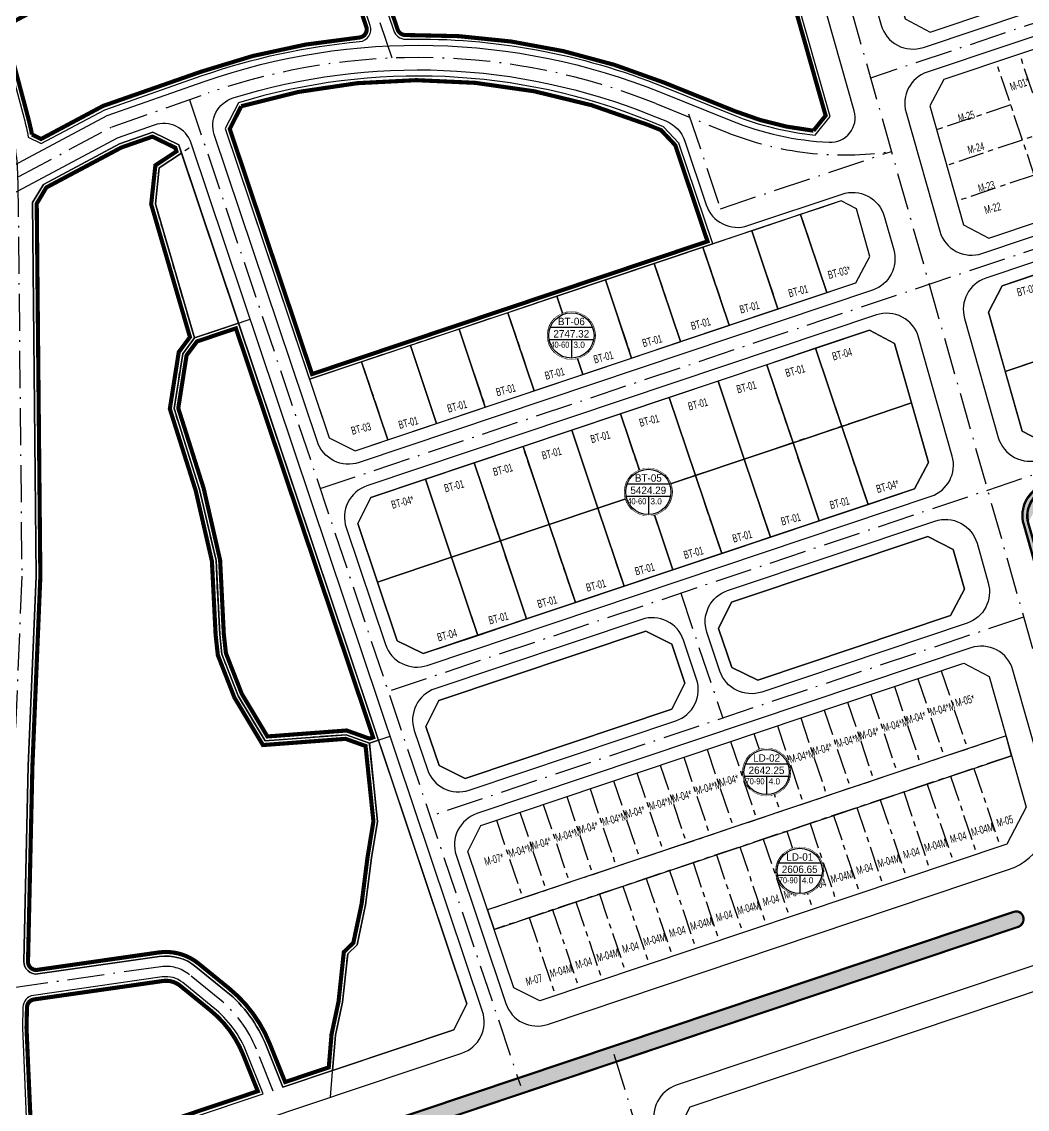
# Model space of a CAD drawing. Header units: metres. Extents: x 567571 to 569693, y 2064864 to 2067384.
# Drawn here: x 568266.4 to 568510.7, y 2065938.8 to 2066203.1 of the extents above; entities that cross this region are included whole.
import ezdxf
from ezdxf.enums import TextEntityAlignment as Align

# ---------------------------------------------------------------- set-up
doc = ezdxf.new("R2010")
doc.units = ezdxf.units.M
for name, pattern in [('ACAD_ISO10W100', [18.5, 12, -3, 0.5, -3]), ('CENTER', [2, 1.25, -0.25, 0.25, -0.25]), ('DOT', [0.25, 0, -0.25])]:
    doc.linetypes.add(name, pattern=pattern)
doc.layers.add('boDnv', color=54, linetype='CONTINUOUS', lineweight=25)
for name, color, linetype in [('BoThamCo', 94, 'CONTINUOUS'), ('ChiaLo', 128, 'CENTER'), ('dat cong cong', 240, 'CONTINUOUS'), ('datHTKT', 20, 'CONTINUOUS'), ('datTruog', 134, 'CONTINUOUS'), ('ddc', 32, 'CONTINUOUS'), ('ghi_chu', 7, 'CONTINUOUS'), ('hacth sdd', 8, 'CONTINUOUS'), ('LogDg', 7, 'CONTINUOUS'), ('loKBT', 42, 'CONTINUOUS'), ('TimDg', 222, 'CONTINUOUS'), ('ViaHeS', 32, 'CONTINUOUS')]:
    doc.layers.add(name, color=color, linetype=linetype)
doc.styles.add('avh', font='')
doc.styles.add('kieuchuDim', font='arial.ttf', dxfattribs={"width": 0.75})
doc.styles.add('rms', font='romans.shx', dxfattribs={"width": 0.7, "bigfont": 'vns.shx'})
doc.styles.get('avh').set_extended_font_data('.VnAvantH')
doc.linetypes.add('ADL', pattern='A,0.125,-0.15,["++",rms,S=0.5,R=0,X=0,Y=-0.2245],-1.35,1.125', length=2.75)

# ---------------------------------------------------------------- blocks, each defined once
blk = doc.blocks.new('sl')
at = {"layer": 'ghi_chu', "color": 158}
blk.add_circle((0, 0), 5.75, dxfattribs=at)
at = {"color": 158, "linetype": 'DOT'}
blk.add_wipeout([(0, 5.75), (0.97, 5.67), (1.86, 5.44), (2.47, 5.19), (3.13, 4.82), (3.79, 4.32), (4.43, 3.67), (4.91, 2.99), (5.2, 2.45), (5.53, 1.57), (5.7, 0.77), (5.75, 0), (5.69, -0.85), (5.5, -1.69), (5.23, -2.38), (4.83, -3.13), (4.38, -3.72), (3.93, -4.2), (2.99, -4.91), (2.42, -5.22), (1.54, -5.54), (0.63, -5.72), (0, -5.75), (-0.86, -5.69), (-1.59, -5.52), (-2.41, -5.22), (-3.14, -4.82), (-3.72, -4.39), (-4.31, -3.8), (-4.85, -3.09), (-5.21, -2.43), (-5.52, -1.6), (-5.69, -0.85), (-5.75, 0), (-5.66, 1.01), (-5.49, 1.72), (-5.12, 2.62), (-4.44, 3.66), (-3.55, 4.52), (-2.72, 5.07), (-1.72, 5.49), (-0.8, 5.69)], dxfattribs=at).dxf.layer = 'ghi_chu'
at = {"layer": 'ghi_chu', "color": 32}
for points in [[(-5.12, 2), (5.12, 2)], [(-5.41, -1), (5.41, -1)], [(0, -1), (0, -5.5)]]:
    blk.add_lwpolyline(points, dxfattribs=at)
at = {"layer": 'ghi_chu'}
blk.add_circle((0, 0), 5.5, dxfattribs=at)
at = {"layer": 'ghi_chu', "style": 'avh'}
for tag, height, p in [('SOLO', 1.25, (0, 2.51)), ('DT', 1.5, (-0.01, -0.49))]:
    blk.add_attdef(tag, text='', height=height, dxfattribs=at).set_placement(p, align=Align.CENTER)
blk.add_attdef('MD', text='', height=1.25, dxfattribs=at).set_placement((-0.5, -3), align=Align.RIGHT)
blk.add_attdef('TC', (0.5, -3.02), '', height=1.25, dxfattribs=at)

msp = doc.modelspace()

# ---------------------------------------------------------------- hatches: boundary and pattern name
at = {"layer": 'hacth sdd'}
h = msp.add_hatch(dxfattribs=at)
h.set_pattern_fill('CROSS', color=64, scale=0.05, style=0)
h.set_pattern_definition([(0, (568509.63695, 2066071.72215), (0.3175, 0.3175), [0.15875, -0.47625]), (90, (568509.71632, 2066071.64277), (-0.3175, 0.3175), [0.15875, -0.47625])])
edge = h.paths.add_edge_path()
edge.add_arc((568517.34, 2066083.11), 7.75, 108.5515, 195.8476)
edge.add_line((568509.89, 2066080.99), (568512.42, 2066072.08))
edge.add_arc((568512.9, 2066072.22), 0.5, 195.8476, 285.8476)
edge.add_arc((568512.9, 2066072.22), 0.5, 285.8476, 375.8476)
edge.add_line((568513.38, 2066072.36), (568510.85, 2066081.26))
edge.add_arc((568517.34, 2066083.11), 6.75, 108.5515, 195.8476, ccw=False)
edge.add_line((568515.2, 2066089.51), (568554.77, 2066102.79))
edge.add_arc((568554.61, 2066103.26), 0.5, 288.5515, 378.5515)
edge.add_arc((568554.61, 2066103.26), 0.5, 18.5515, 108.5515)
edge.add_line((568554.45, 2066103.73), (568514.88, 2066090.46))
h = msp.add_hatch(dxfattribs=at)
h.set_pattern_fill('CROSS', color=64, scale=0.05, style=0)
h.set_pattern_definition([(0, (568124.4922, 2065856.43456), (0.3175, 0.3175), [0.15875, -0.47625]), (90, (568124.5716, 2065856.3552), (-0.3175, 0.3175), [0.15875, -0.47625])])
edge = h.paths.add_edge_path()
edge.add_line((568507.4, 2065986.68), (568218.89, 2065889.86))
edge.add_arc((568219.13, 2065889.15), 0.75, 108.5515, 198.5515)
edge.add_line((568218.42, 2065888.91), (568219.05, 2065887.02))
edge.add_arc((568219.77, 2065887.25), 0.75, 198.5515, 288.5515)
edge.add_line((568220, 2065886.54), (568508.52, 2065983.37))
edge.add_arc((568507.96, 2065985.02), 1.75, 288.5515, 468.5515)

# ---------------------------------------------------------------- linework, layer by layer
at = {"layer": 'boDnv', "color": 10, "linetype": 'ADL', "ltscale": 0.25, "const_width": 1}
for points in [[(568359.62, 2066199.87, -0.100906), (568422.49, 2066188.29), (568439.62, 2066181.38, 0.069669), (568458.73, 2066176.62), (568461.69, 2066180.3), (568441.86, 2066250.16, 0.395422), (568439.51, 2066251.57), (568382.63, 2066239.32, 0.018157), (568378.65, 2066238.32), (568350.17, 2066229.98, 0.426286), (568348.84, 2066227.42), (568357.68, 2066201.23, 0.326995)], [(568348.36, 2066199.26, 0.485201), (568350.07, 2066201.89), (568341.69, 2066226.72, 0.116677), (568341.08, 2066227.69), (568334.73, 2066233.98, 0.3131), (568333.05, 2066234.27), (568317.89, 2066230.13, 0.056028), (568306.17, 2066225.46), (568263.28, 2066202.55, 0.361289), (568262.32, 2066200.18, -0.011809), (568264.35, 2066193.17), (568267.9, 2066179.82, -0.017292), (568268.84, 2066175.7), (568271.05, 2066174.6), (568286.12, 2066182.64), (568309.88, 2066190.94, -0.061745)], [(568425.15, 2066173.1), (568421.72, 2066176.74), (568418.38, 2066178.09, 0.170573), (568319.69, 2066182.57), (568316.9, 2066177.05), (568336.89, 2066117.48), (568432.99, 2066149.73)], [(568350.38, 2066000.05), (568351.81, 2066008.79), (568349.9, 2066027.11), (568345.04, 2066028.85), (568324.96, 2066027.34), (568318.03, 2066038.9), (568314.01, 2066049.18), (568313.47, 2066054.1), (568312.57, 2066072.01), (568308.62, 2066089.2), (568302.34, 2066109.03), (568304.51, 2066122.83), (568307.23, 2066126.47), (568297.81, 2066158.75), (568298.83, 2066168.2), (568303.96, 2066171.6), (568303.68, 2066172.46), (568298.12, 2066175.18), (568290.55, 2066172.53), (568272.33, 2066162.82), (568270, 2066158.89), (568270.88, 2066068.27), (568268.95, 2066022.23), (568267.88, 2065974.74, 0.463367), (568270.16, 2065972.72), (568299.64, 2065976.94, -0.209295), (568309.3, 2065974.26), (568316.69, 2065968.25, -0.127242), (568326.63, 2065954.74), (568330.36, 2065945.46), (568340.96, 2065949.02), (568341.63, 2065957.02), (568343.34, 2065965.04), (568344.62, 2065977.04), (568346.93, 2065979.28), (568348.93, 2065988.72)], [(568320.14, 2065952.14, 0.127242), (568312.27, 2065962.82), (568304.88, 2065968.83, 0.209295), (568300.63, 2065970.01), (568269.34, 2065965.53, 0.366712), (568267.63, 2065963.59), (568267.52, 2065958.62), (568268.55, 2065934.99), (568269.37, 2065927.3), (568271.73, 2065925.79), (568323.71, 2065943.23)]]:
    msp.add_lwpolyline(points, format="xyb", close=True, dxfattribs=at)
msp.add_lwpolyline([(568318.4, 2066128.59), (568308.94, 2066125.42), (568306.41, 2066122.03), (568304.39, 2066109.19), (568310.56, 2066089.73), (568314.56, 2066072.29), (568315.46, 2066054.26), (568315.97, 2066049.66), (568319.83, 2066039.78), (568326.04, 2066029.43), (568345.31, 2066030.88), (568350.84, 2066028.9), (568351.75, 2066029.2)], close=True, dxfattribs=at)
at = {"layer": 'BoThamCo'}
for points in [[(568305.16, 2066171.19), (568299.77, 2066167.63), (568298.82, 2066158.84), (568308.33, 2066126.27), (568319.03, 2066129.86)], [(568492.03, 2066058.79), (568495.4, 2066065.19), (568492.67, 2066074.83), (568486.56, 2066078.05), (568438.83, 2066062.03), (568435.68, 2066055.7), (568438.86, 2066046.22), (568445.2, 2066043.07)], [(568427.49, 2066042.4), (568424.31, 2066051.88), (568417.98, 2066055.03), (568367.73, 2066038.17), (568364.58, 2066031.84), (568367.76, 2066022.36), (568374.09, 2066019.21), (568424.34, 2066036.07)]]:
    msp.add_lwpolyline(points, close=True, dxfattribs=at)
for points in [[(568514.88, 2066090.46, 0.400458), (568509.89, 2066080.99), (568512.42, 2066072.08, 0.414214), (568513.04, 2066071.74, 0.414214), (568513.38, 2066072.36), (568510.85, 2066081.26, -0.400458), (568515.2, 2066089.51), (568554.77, 2066102.79, 0.414214), (568555.08, 2066103.42, 0.414214), (568554.45, 2066103.73)], [(568507.4, 2065986.68), (568218.89, 2065889.86, 0.414214), (568218.42, 2065888.91), (568219.05, 2065887.02, 0.414214), (568220, 2065886.54), (568508.52, 2065983.37, 1)]]:
    msp.add_lwpolyline(points, format="xyb", close=True, dxfattribs=at)
at = {"layer": 'ChiaLo', "ltscale": 5}
for points in [[(568613.71, 2066209.33), (568491.12, 2066168.18)], [(568521.58, 2066157.31), (568508.85, 2066195.23)], [(568515.89, 2066155.4), (568503.16, 2066193.32)], [(568506.66, 2066182.89), (568488.65, 2066176.85)], [(568680.71, 2066176.96), (568505.33, 2066118.1)], [(568341.36, 2065941.77), (568342.62, 2065956.87), (568344.33, 2065964.88), (568345.57, 2065976.58), (568347.85, 2065978.77), (568349.91, 2065988.55), (568351.37, 2065999.91), (568352.81, 2066008.76), (568350.83, 2066027.84), (568345.17, 2066029.86), (568325.5, 2066028.39), (568318.93, 2066039.34), (568314.99, 2066049.42), (568314.46, 2066054.18), (568313.56, 2066072.15), (568309.59, 2066089.47), (568303.36, 2066109.11), (568305.46, 2066122.43), (568308.33, 2066126.27), (568298.82, 2066158.84), (568299.77, 2066167.63), (568307.74, 2066172.91)], [(568512.39, 2066165.83), (568493.58, 2066159.52)], [(568465.49, 2066159.58), (568336.26, 2066116.22)], [(568455.59, 2066156.26), (568461.95, 2066137.3)], [(568443.74, 2066152.28), (568450.1, 2066133.32)], [(568431.89, 2066148.31), (568438.25, 2066129.35)], [(568420.04, 2066144.33), (568426.4, 2066125.37)], [(568408.19, 2066140.35), (568414.55, 2066121.39)], [(568396.34, 2066136.38), (568402.7, 2066117.42)], [(568384.49, 2066132.4), (568390.85, 2066113.44)], [(568308.33, 2066126.27), (568321.87, 2066130.81)], [(568372.64, 2066128.42), (568379, 2066109.46)], [(568360.79, 2066124.45), (568367.15, 2066105.49)], [(568471.99, 2066085.82), (568459.26, 2066123.74)], [(568348.94, 2066120.47), (568355.3, 2066101.51)], [(568460.14, 2066081.84), (568447.41, 2066119.76)], [(568448.29, 2066077.86), (568435.56, 2066115.79)], [(568482.55, 2066110.46), (568352.81, 2066066.92)], [(568436.44, 2066073.89), (568423.71, 2066111.81)], [(568424.59, 2066069.91), (568411.86, 2066107.83)], [(568412.74, 2066065.93), (568400.01, 2066103.85)], [(568400.88, 2066061.96), (568388.16, 2066099.88)], [(568389.03, 2066057.98), (568376.31, 2066095.9)], [(568377.18, 2066054), (568364.46, 2066091.92)], [(568489.78, 2066045.38), (568496.14, 2066026.42)], [(568478.4, 2066041.56), (568484.77, 2066022.6)], [(568484.09, 2066043.47), (568490.45, 2066024.51)], [(568472.71, 2066039.65), (568479.08, 2066020.69)], [(568467.03, 2066037.74), (568473.39, 2066018.78)], [(568455.65, 2066033.92), (568462.01, 2066014.96)], [(568461.34, 2066035.83), (568467.7, 2066016.87)], [(568449.96, 2066032.01), (568456.32, 2066013.05)], [(568350.83, 2066027.84), (568355.86, 2066029.53)], [(568505.52, 2066029.56), (568379.53, 2065987.28)], [(568438.58, 2066028.2), (568444.95, 2066009.24)], [(568444.27, 2066030.11), (568450.64, 2066011.14)], [(568432.9, 2066026.29), (568439.26, 2066007.33)], [(568506.88, 2066024.75), (568381.12, 2065982.54)], [(568427.21, 2066024.38), (568433.57, 2066005.42)], [(568415.83, 2066020.56), (568422.19, 2066001.6)], [(568421.52, 2066022.47), (568427.88, 2066003.51)], [(568497.73, 2066021.68), (568504.1, 2066002.72)], [(568410.14, 2066018.65), (568416.51, 2065999.69)], [(568486.36, 2066017.86), (568492.72, 2065998.9)], [(568492.04, 2066019.77), (568498.41, 2066000.81)], [(568492.04, 2066019.77), (568498.41, 2066000.81)], [(568404.46, 2066016.74), (568410.82, 2065997.78)], [(568480.67, 2066015.95), (568487.03, 2065996.99)], [(568480.67, 2066015.95), (568487.03, 2065996.99)], [(568393.08, 2066012.92), (568399.44, 2065993.96)], [(568398.77, 2066014.83), (568405.13, 2065995.87)], [(568474.98, 2066014.04), (568481.34, 2065995.08)], [(568387.39, 2066011.02), (568393.75, 2065992.06)], [(568463.6, 2066010.22), (568469.97, 2065991.26)], [(568469.29, 2066012.13), (568475.65, 2065993.17)], [(568469.29, 2066012.13), (568475.65, 2065993.17)], [(568381.7, 2066009.11), (568388.07, 2065990.15)], [(568457.91, 2066008.31), (568464.28, 2065989.35)], [(568457.91, 2066008.31), (568464.28, 2065989.35)], [(568446.54, 2066004.5), (568452.9, 2065985.53)], [(568452.23, 2066006.4), (568458.59, 2065987.44)], [(568440.85, 2066002.59), (568447.21, 2065983.63)], [(568440.85, 2066002.59), (568447.21, 2065983.63)], [(568435.16, 2066000.68), (568441.53, 2065981.72)], [(568423.79, 2065996.86), (568430.15, 2065977.9)], [(568429.47, 2065998.77), (568435.84, 2065979.81)], [(568429.47, 2065998.77), (568435.84, 2065979.81)], [(568418.1, 2065994.95), (568424.46, 2065975.99)], [(568418.1, 2065994.95), (568424.46, 2065975.99)], [(568412.41, 2065993.04), (568418.77, 2065974.08)], [(568401.03, 2065989.22), (568407.4, 2065970.26)], [(568406.72, 2065991.13), (568413.08, 2065972.17)], [(568406.72, 2065991.13), (568413.08, 2065972.17)], [(568395.34, 2065987.31), (568401.71, 2065968.35)], [(568389.66, 2065985.41), (568396.02, 2065966.45)]]:
    msp.add_lwpolyline(points, dxfattribs=at)
at = {"layer": 'dat cong cong'}
msp.add_lwpolyline([(568319.03, 2066129.86), (568308.33, 2066126.27), (568305.46, 2066122.43), (568303.36, 2066109.11), (568309.59, 2066089.47), (568313.56, 2066072.15), (568314.46, 2066054.18), (568314.99, 2066049.42), (568318.93, 2066039.34), (568325.5, 2066028.39), (568345.17, 2066029.86), (568350.83, 2066027.84), (568353.02, 2066028.57)], close=True, dxfattribs=at)
at = {"layer": 'datHTKT'}
msp.add_lwpolyline([(568353.02, 2066028.57), (568350.83, 2066027.84), (568352.81, 2066008.76), (568351.37, 2065999.91), (568349.91, 2065988.55), (568347.85, 2065978.77), (568345.57, 2065976.58), (568344.33, 2065964.88), (568342.62, 2065956.87), (568341.9, 2065948.28), (568371.37, 2065958.17), (568374.52, 2065964.5)], close=True, dxfattribs=at)
at = {"layer": 'datTruog', "linetype": 'ByBlock'}
msp.add_lwpolyline([(568426.03, 2066173.62), (568422.3, 2066177.59), (568418.75, 2066179.02, 0.171311), (568318.99, 2066183.4), (568315.82, 2066177.13), (568336.26, 2066116.22), (568434.26, 2066149.1)], format="xyb", close=True, dxfattribs=at)
at = {"layer": 'ddc'}
for points in [[(568359.64, 2066198.87, -0.100906), (568422.12, 2066187.36), (568439.25, 2066180.46, 0.071574), (568459.17, 2066175.57), (568462.79, 2066180.07), (568442.82, 2066250.43, 0.395422), (568439.3, 2066252.55), (568382.42, 2066240.3, 0.018157), (568378.37, 2066239.27), (568349.89, 2066230.94, 0.426286), (568347.89, 2066227.1), (568356.74, 2066200.91, 0.326995), (568359.64, 2066198.87)], [(568348.45, 2066198.26, 0.485201), (568351.02, 2066202.21), (568342.64, 2066227.04, 0.116677), (568341.78, 2066228.4), (568335.44, 2066234.69, 0.302819), (568332.72, 2066235.22), (568317.63, 2066231.09, 0.056028), (568305.69, 2066226.34), (568262.81, 2066203.43, 0.361289), (568261.36, 2066199.88, -0.011809), (568263.39, 2066192.92), (568266.93, 2066179.56, -0.019347), (568267.95, 2066175.03), (568271.07, 2066173.48), (568286.52, 2066181.72), (568310.21, 2066190, -0.061745), (568348.45, 2066198.26)]]:
    msp.add_lwpolyline(points, format="xyb", dxfattribs=at)
for points in [[(568351.37, 2065999.91), (568352.81, 2066008.76), (568350.83, 2066027.84), (568345.17, 2066029.86), (568325.5, 2066028.39), (568318.93, 2066039.34), (568314.99, 2066049.42), (568314.46, 2066054.18), (568313.56, 2066072.15), (568309.59, 2066089.47), (568303.36, 2066109.11), (568305.46, 2066122.43), (568308.33, 2066126.27), (568298.82, 2066158.84), (568299.77, 2066167.63), (568305.16, 2066171.19), (568304.49, 2066173.17), (568298.18, 2066176.26), (568290.14, 2066173.45), (568271.61, 2066163.57), (568268.99, 2066159.16), (568269.88, 2066068.28), (568267.95, 2066022.27), (568266.88, 2065974.76, 0.463367), (568270.3, 2065971.73), (568299.78, 2065975.95, -0.209295), (568308.67, 2065973.49), (568316.05, 2065967.48, -0.127242), (568325.71, 2065954.37), (568329.78, 2065944.22), (568341.9, 2065948.28), (568342.62, 2065956.87), (568344.33, 2065964.88), (568345.57, 2065976.58), (568347.85, 2065978.77), (568349.91, 2065988.55)], [(568321.07, 2065952.51, 0.127242), (568312.9, 2065963.6), (568305.51, 2065969.61, 0.209295), (568300.49, 2065971), (568269.2, 2065966.52, 0.366712), (568266.63, 2065963.62), (568266.51, 2065958.6), (568267.55, 2065934.92), (568268.43, 2065926.72), (568271.59, 2065924.69), (568325.03, 2065942.62)]]:
    msp.add_lwpolyline(points, format="xyb", close=True, dxfattribs=at)
at = {"layer": 'LogDg'}
for points in [[(568190.44, 2066336.12), (568087.12, 2066325.48, 0.338571), (568080.04, 2066318.81), (568076.94, 2066299.84, 0.128574), (568082.7, 2066238.39), (568087.61, 2066224.89, 0.039408), (568095.58, 2066207.42), (568108.43, 2066184.28), (568154.6, 2066115.99, 0.39217), (568165.19, 2066113.52), (568211.3, 2066139.84, -0.007183), (568215.26, 2066142.02), (568287.12, 2066180.34), (568310.7, 2066188.58, -0.181821), (568421.55, 2066185.97), (568438.69, 2066179.06, 0.083755), (568462.57, 2066173.82, 0.513132), (568468.64, 2066181.45), (568413.35, 2066376.23, 0.412228), (568401.06, 2066383.13), (568318.66, 2066360.35, -0.020567), (568278.14, 2066350.91), (568232.92, 2066342.33, -0.021218), (568190.44, 2066336.12, 0.021218)], [(568593.7, 2066273.48, 0.407417), (568583.63, 2066278.34), (568472.15, 2066240.93, 0.400458), (568467, 2066231.16), (568475.2, 2066202.27, 0.428104), (568485.44, 2066196.87), (568598.93, 2066234.95, 0.421043), (568603.91, 2066245.26), (568593.7, 2066273.48)], [(568422.86, 2066178.98, -0.219363), (568427.45, 2066174.1), (568432.66, 2066158.59, 0.414214), (568442.79, 2066153.55), (568465.67, 2066161.23, -0.428104), (568475.91, 2066155.83), (568478.24, 2066147.64, -0.400458), (568473.08, 2066137.87), (568348.32, 2066096, -0.414214), (568338.19, 2066101.04), (568313.15, 2066175.66, -0.420828), (568317.71, 2066184.58, -0.172814), (568419.31, 2066180.41), (568422.86, 2066178.98)], [(568307.51, 2066173.6, 0.41785), (568298.57, 2066177.98), (568289.54, 2066174.83), (568218.09, 2066136.73, 0.007183), (568214.28, 2066134.63), (568168.4, 2066108.44, 0.398341), (568165.21, 2066097.91, -0.086934), (568180.74, 2066046), (568195.51, 2065920.58), (568197.5, 2065908.22, 0.463047), (568213.17, 2065898.75), (568373.28, 2065952.48, 0.414214), (568378.32, 2065962.61), (568307.51, 2066173.6)], [(568492.45, 2066097.56), (568484.25, 2066126.45, 0.428104), (568474.01, 2066131.85), (568350.23, 2066090.31, 0.414214), (568345.19, 2066080.18), (568354.74, 2066051.74, 0.414214), (568364.87, 2066046.7), (568487.3, 2066087.79, 0.400458), (568492.45, 2066097.56)], [(568514.8, 2066090.69, 0.400458), (568509.65, 2066080.92), (568512.18, 2066072.01, 0.414214), (568513.1, 2066071.5, 0.414214), (568513.62, 2066072.42), (568511.09, 2066081.33, -0.400458), (568515.28, 2066089.27), (568554.84, 2066102.55, 0.414214), (568555.32, 2066103.5, 0.414214), (568554.37, 2066103.97), (568514.8, 2066090.69)], [(568498.47, 2066076.37), (568501.2, 2066066.74, -0.400458), (568496.05, 2066056.97), (568446.15, 2066040.23, -0.414214), (568436.02, 2066045.27), (568432.84, 2066054.75, -0.414214), (568437.88, 2066064.88), (568488.22, 2066081.77, -0.428104), (568498.47, 2066076.37)], [(568425.29, 2066033.23, 0.414214), (568430.33, 2066043.36), (568427.15, 2066052.84, 0.414214), (568417.02, 2066057.88), (568366.77, 2066041.02, 0.414214), (568361.74, 2066030.89), (568364.92, 2066021.41, 0.414214), (568375.05, 2066016.37), (568425.29, 2066033.23)], [(568692.15, 2066034.93, -0.009345), (568656.52, 2066022.22), (568551.61, 2065987.02, 0.405257), (568542.02, 2065968.46), (568550.92, 2065938.98), (568539.44, 2065935.51), (568530.91, 2065963.76, 0.423227), (568511.78, 2065973.65), (568425.4, 2065944.66, 0.40652), (568420.3, 2065934.73)], [(568507.32, 2065986.92), (568218.81, 2065890.1, 0.414214), (568218.18, 2065888.83), (568218.82, 2065886.94, 0.414214), (568220.08, 2065886.31), (568508.59, 2065983.13, 1), (568507.32, 2065986.92)]]:
    msp.add_lwpolyline(points, format="xyb", dxfattribs=at)
for points in [[(568489.42, 2066152.19, 0.428104), (568499.66, 2066146.79), (568616.62, 2066186.04, 0.421043), (568621.6, 2066196.35), (568611.39, 2066224.57, 0.407417), (568601.32, 2066229.43), (568486.37, 2066190.85, 0.400458), (568481.22, 2066181.08)], [(568500.58, 2066140.77, 0.400458), (568495.43, 2066131), (568503.63, 2066102.11, 0.428104), (568513.88, 2066096.71), (568686.47, 2066154.63, 0.421043), (568691.44, 2066164.94), (568681.24, 2066193.16, 0.407417), (568671.17, 2066198.02)], [(568394.14, 2065959.48), (568506.12, 2065997.07, 0.400458), (568515.78, 2066015.38), (568507.21, 2066045.56, 0.428104), (568496.97, 2066050.96), (568376.96, 2066010.68, 0.414214), (568371.92, 2066000.55), (568384.01, 2065964.52, 0.414214)]]:
    msp.add_lwpolyline(points, format="xyb", close=True, dxfattribs=at)
at = {"layer": 'loKBT'}
for points in [[(568472.44, 2066146.09), (568469.16, 2066157.65), (568465.49, 2066159.58), (568455.59, 2066156.26), (568461.95, 2066137.3), (568469.06, 2066139.69)], [(568455.59, 2066156.26), (568443.74, 2066152.28), (568450.1, 2066133.32), (568461.95, 2066137.3)], [(568443.74, 2066152.28), (568431.89, 2066148.31), (568438.25, 2066129.35), (568450.1, 2066133.32)], [(568431.89, 2066148.31), (568420.04, 2066144.33), (568426.4, 2066125.37), (568438.25, 2066129.35)], [(568420.04, 2066144.33), (568408.19, 2066140.35), (568414.55, 2066121.39), (568426.4, 2066125.37)], [(568515.78, 2066142.71), (568504.6, 2066138.96), (568501.23, 2066132.56), (568505.33, 2066118.1), (568522.15, 2066123.75)], [(568408.19, 2066140.35), (568396.34, 2066136.38), (568402.7, 2066117.42), (568414.55, 2066121.39)], [(568396.34, 2066136.38), (568384.49, 2066132.4), (568390.85, 2066113.44), (568402.7, 2066117.42)], [(568384.49, 2066132.4), (568372.64, 2066128.42), (568379, 2066109.46), (568390.85, 2066113.44)], [(568372.64, 2066128.42), (568360.79, 2066124.45), (568367.15, 2066105.49), (568379, 2066109.46)], [(568478.45, 2066124.91), (568472.35, 2066128.13), (568459.26, 2066123.74), (568465.62, 2066104.78), (568482.55, 2066110.46)], [(568360.79, 2066124.45), (568348.94, 2066120.47), (568355.3, 2066101.51), (568367.15, 2066105.49)], [(568459.26, 2066123.74), (568447.41, 2066119.76), (568453.77, 2066100.8), (568465.62, 2066104.78)], [(568522.15, 2066123.75), (568505.33, 2066118.1), (568509.43, 2066103.65), (568515.54, 2066100.43), (568528.51, 2066104.79)], [(568348.94, 2066120.47), (568336.26, 2066116.22), (568341.04, 2066102), (568347.37, 2066098.85), (568355.3, 2066101.51)], [(568447.41, 2066119.76), (568435.56, 2066115.79), (568441.92, 2066096.82), (568453.77, 2066100.8)], [(568435.56, 2066115.79), (568423.71, 2066111.81), (568430.07, 2066092.85), (568441.92, 2066096.82)], [(568423.71, 2066111.81), (568411.86, 2066107.83), (568418.22, 2066088.87), (568430.07, 2066092.85)], [(568482.55, 2066110.46), (568465.62, 2066104.78), (568471.99, 2066085.82), (568483.28, 2066089.61), (568486.66, 2066096.01)], [(568411.86, 2066107.83), (568400.01, 2066103.85), (568406.37, 2066084.89), (568418.22, 2066088.87)], [(568465.62, 2066104.78), (568453.77, 2066100.8), (568460.14, 2066081.84), (568471.99, 2066085.82)], [(568400.01, 2066103.85), (568388.16, 2066099.88), (568394.52, 2066080.92), (568406.37, 2066084.89)], [(568388.16, 2066099.88), (568376.31, 2066095.9), (568382.67, 2066076.94), (568394.52, 2066080.92)], [(568453.77, 2066100.8), (568441.92, 2066096.82), (568448.29, 2066077.86), (568460.14, 2066081.84)], [(568376.31, 2066095.9), (568364.46, 2066091.92), (568370.82, 2066072.96), (568382.67, 2066076.94)], [(568441.92, 2066096.82), (568430.07, 2066092.85), (568436.44, 2066073.89), (568448.29, 2066077.86)], [(568364.46, 2066091.92), (568351.18, 2066087.47), (568348.04, 2066081.14), (568352.81, 2066066.92), (568370.82, 2066072.96)], [(568430.07, 2066092.85), (568418.22, 2066088.87), (568424.59, 2066069.91), (568436.44, 2066073.89)], [(568418.22, 2066088.87), (568406.37, 2066084.89), (568412.74, 2066065.93), (568424.59, 2066069.91)], [(568406.37, 2066084.89), (568394.52, 2066080.92), (568400.88, 2066061.96), (568412.74, 2066065.93)], [(568394.52, 2066080.92), (568382.67, 2066076.94), (568389.03, 2066057.98), (568400.88, 2066061.96)], [(568382.67, 2066076.94), (568370.82, 2066072.96), (568377.18, 2066054), (568389.03, 2066057.98)], [(568370.82, 2066072.96), (568352.81, 2066066.92), (568357.58, 2066052.7), (568363.91, 2066049.55), (568377.18, 2066054)]]:
    msp.add_lwpolyline(points, close=True, dxfattribs=at)
at = {"layer": 'TimDg', "linetype": 'ACAD_ISO10W100', "ltscale": 0.75}
for points in [[(568414.78, 2066393.15), (568528.66, 2065991.97)], [(568610.56, 2066235.69), (568472.62, 2066189.4)], [(568307.13, 2066184.16), (568387.53, 2065944.61)], [(568428.4, 2066180.71), (568436.14, 2066157.65), (568477.68, 2066171.58)], [(568706.63, 2066158.23), (568355.39, 2066040.36)], [(568426.49, 2066064.22), (568436.68, 2066033.88)], [(568509.8, 2066058.42), (568365.57, 2066010.02)]]:
    msp.add_lwpolyline(points, dxfattribs=at)
for points in [[(568230.68, 2066348.02), (568234.77, 2066282.95), (568246.81, 2066232.9, 0.027613), (568251.57, 2066217.05), (568256.11, 2066204.49, -0.021791), (568260.01, 2066192.02), (568263.55, 2066178.66, -0.062497), (568265.44, 2066164.72), (568266.38, 2066068.34), (568264.45, 2066022.38), (568263.01, 2065958.57), (568264.06, 2065934.65), (568267.3, 2065904.26)], [(568338.85, 2066089.66), (568682.16, 2066204.87, 0.050829), (568687.7, 2066207.38), (568920.22, 2066342.66)], [(568356.34, 2066194.27), (568345.01, 2066227.84, 0.116677), (568343.54, 2066230.18), (568337.2, 2066236.46, 0.292542), (568331.93, 2066237.59), (568316.97, 2066233.5, 0.056028), (568304.52, 2066228.55), (568256.65, 2066202.97)], [(568157.56, 2066105.71), (568212.79, 2066137.23, -0.007183), (568216.68, 2066139.38), (568288.33, 2066177.59), (568311.69, 2066185.75, -0.181821), (568420.43, 2066183.19), (568437.57, 2066176.28, 0.134331), (568477.67, 2066171.6)], [(568327.48, 2065943.23), (568323.39, 2065953.44, 0.127242), (568314.48, 2065965.54), (568307.09, 2065971.55, 0.209295), (568300.14, 2065973.48), (568263.16, 2065968.18), (568216.2, 2065960.13, -0.038381), (568200.93, 2065958.71), (568190.11, 2065958.53)], [(568410.23, 2065952.23), (568524.44, 2065579.66, -0.055558), (568529.57, 2065552.44), (568531.61, 2065525.49)], [(568410.23, 2065952.23), (568524.44, 2065579.66, -0.055558), (568529.57, 2065552.44), (568531.61, 2065525.49)]]:
    msp.add_lwpolyline(points, format="xyb", dxfattribs=at)
at = {"layer": 'ViaHeS'}
for points in [[(568487.11, 2066200.59), (568598.09, 2066237.84), (568601.13, 2066244.13), (568590.92, 2066272.35), (568584.48, 2066275.46), (568476.17, 2066239.11), (568472.8, 2066232.71), (568481, 2066203.81)], [(568608.61, 2066223.44), (568602.17, 2066226.55), (568490.39, 2066189.04), (568487.01, 2066182.63), (568495.22, 2066153.73), (568501.32, 2066150.51), (568615.78, 2066188.92), (568618.82, 2066195.22)], [(568515.54, 2066100.43), (568509.43, 2066103.65), (568501.23, 2066132.56), (568504.6, 2066138.96), (568669.17, 2066194.18), (568675.61, 2066191.07), (568685.82, 2066162.85), (568682.78, 2066156.56)], [(568486.66, 2066096.01), (568483.28, 2066089.61), (568363.91, 2066049.55), (568357.58, 2066052.7), (568348.04, 2066081.14), (568351.18, 2066087.47), (568472.35, 2066128.13), (568478.45, 2066124.91)], [(568435.68, 2066055.7), (568438.83, 2066062.03), (568486.56, 2066078.05), (568492.67, 2066074.83), (568495.4, 2066065.19), (568492.03, 2066058.79), (568445.2, 2066043.07), (568438.86, 2066046.22)], [(568417.98, 2066055.03), (568424.31, 2066051.88), (568427.49, 2066042.4), (568424.34, 2066036.07), (568374.09, 2066019.21), (568367.76, 2066022.36), (568364.58, 2066031.84), (568367.73, 2066038.17)], [(568377.91, 2066007.83), (568495.31, 2066047.23), (568501.42, 2066044.01), (568510.44, 2066012.22), (568505.72, 2066003.26), (568392.23, 2065965.17), (568385.9, 2065968.32), (568374.76, 2066001.5)]]:
    msp.add_lwpolyline(points, close=True, dxfattribs=at)
for points in [[(568359.64, 2066198.87, -0.100906), (568422.12, 2066187.36), (568439.25, 2066180.46, 0.071574), (568459.17, 2066175.57), (568462.79, 2066180.07), (568442.82, 2066250.43, 0.395422), (568439.3, 2066252.55), (568382.42, 2066240.3, 0.018157), (568378.37, 2066239.27), (568349.89, 2066230.94, 0.426286), (568347.89, 2066227.1), (568356.74, 2066200.91, 0.326995), (568359.64, 2066198.87)], [(568348.45, 2066198.26, 0.485201), (568351.02, 2066202.21), (568342.64, 2066227.04, 0.116677), (568341.78, 2066228.4), (568335.44, 2066234.69, 0.302819), (568332.72, 2066235.22), (568317.63, 2066231.09, 0.056028), (568305.69, 2066226.34), (568262.81, 2066203.43, 0.361289), (568261.36, 2066199.88, -0.011809), (568263.39, 2066192.92), (568266.93, 2066179.56, -0.019347), (568267.95, 2066175.03), (568271.07, 2066173.48), (568286.52, 2066181.72), (568310.21, 2066190, -0.061745), (568348.45, 2066198.26)], [(568329.78, 2065944.22), (568325.71, 2065954.37, 0.127242), (568316.05, 2065967.48), (568308.67, 2065973.49, 0.209295), (568299.78, 2065975.95), (568270.3, 2065971.73, -0.463367), (568266.88, 2065974.76), (568267.95, 2066022.27), (568269.88, 2066068.28), (568268.99, 2066159.16), (568271.61, 2066163.57), (568290.14, 2066173.45), (568298.18, 2066176.26), (568304.49, 2066173.17), (568374.52, 2065964.5), (568371.37, 2065958.17), (568329.78, 2065944.22)], [(568325.03, 2065942.62), (568321.07, 2065952.51, 0.127242), (568312.9, 2065963.6), (568305.51, 2065969.61, 0.209295), (568300.49, 2065971), (568269.2, 2065966.52, 0.366712), (568266.63, 2065963.62), (568266.51, 2065958.6), (568267.55, 2065934.92), (568268.43, 2065926.72), (568271.59, 2065924.69), (568325.03, 2065942.62)]]:
    msp.add_lwpolyline(points, format="xyb", dxfattribs=at)
msp.add_lwpolyline([(568472.44, 2066146.09), (568469.16, 2066157.65), (568465.49, 2066159.58), (568434.26, 2066149.1), (568426.03, 2066173.62), (568422.3, 2066177.59), (568418.75, 2066179.02, 0.171311), (568318.99, 2066183.4), (568315.82, 2066177.13), (568341.04, 2066102), (568347.37, 2066098.85), (568469.06, 2066139.69)], format="xyb", close=True, dxfattribs=at)
at = {"layer": 'ViaHeS', "elevation": 0}
msp.add_lwpolyline([(568214.12, 2065867.43), (568256.27, 2065881.57), (568261.45, 2065878.18), (568261.85, 2065873.65, 0.109851), (568272.49, 2065840.13), (568282.87, 2065846.16, -0.109851), (568273.81, 2065874.71), (568273.14, 2065882.25), (568277.48, 2065888.69), (568402.23, 2065930.56), (568408.44, 2065927.37), (568421.63, 2065884.34), (568438.84, 2065889.62), (568425.51, 2065933.1), (568428.78, 2065939.47), (568515.85, 2065968.69), (568524.51, 2065964.21), (568533.69, 2065933.78), (568556.67, 2065940.71), (568547.27, 2065971.85), (568551.88, 2065980.78), (568658.45, 2066016.54, 0.008545), (568691.25, 2066028.18, -0.249193)], format="xyb", dxfattribs=at)
at = {"layer": 'ViaHeS'}
msp.add_lwpolyline([(568506.88, 2066024.75), (568505.52, 2066029.56), (568379.53, 2065987.28), (568381.12, 2065982.54), (568506.88, 2066024.75)], dxfattribs=at)

# ---------------------------------------------------------------- texts
at = {"layer": 'ghi_chu', "lineweight": -2, "style": 'kieuchuDim', "width": 0.6}
for s, rotation, p in [('M-01*', 18.3199, (568506.86, 2066186.29)), ('M-25', 14.6755, (568494.16, 2066178.66)), ('M-24', 14.6755, (568496.49, 2066170.98)), ('M-23', 14.6755, (568499.03, 2066161.6)), ('M-22', 14.6755, (568500.55, 2066156.36)), ('BT-03*', 14.6755, (568462.52, 2066140.57)), ('BT-02', 14.6755, (568508.46, 2066136.33)), ('BT-01', 14.6755, (568452.93, 2066136.13)), ('BT-01', 14.6755, (568441.08, 2066132.16)), ('BT-01', 14.6755, (568429.23, 2066128.18)), ('BT-01', 14.6755, (568417.44, 2066124.02)), ('BT-04', 14.6755, (568463.58, 2066120.77)), ('BT-01', 14.6755, (568405.59, 2066120.04)), ('BT-01', 14.6755, (568393.74, 2066116.07)), ('BT-01', 14.6755, (568452.19, 2066116.76)), ('BT-01', 14.6755, (568440.34, 2066112.78)), ('BT-01', 14.6755, (568381.89, 2066112.09)), ('BT-01', 14.6755, (568370.04, 2066108.11)), ('BT-01', 14.6755, (568428.55, 2066108.62)), ('BT-01', 14.6755, (568416.7, 2066104.65)), ('BT-03', 14.6755, (568346.7, 2066102.7)), ('BT-01', 14.6755, (568358.19, 2066104.14)), ('BT-01', 14.6755, (568404.85, 2066100.67)), ('BT-01', 14.6755, (568393, 2066096.69)), ('BT-01', 14.6755, (568381.15, 2066092.71)), ('BT-01', 14.6755, (568369.3, 2066088.74)), ('BT-04*', 14.6755, (568474.29, 2066088.57)), ('BT-04*', 14.6755, (568356.45, 2066084.73)), ('BT-01', 14.6755, (568462.97, 2066084.65)), ('BT-01', 14.6755, (568451.12, 2066080.67)), ('BT-01', 14.6755, (568439.33, 2066076.52)), ('BT-01', 14.6755, (568427.48, 2066072.54)), ('BT-01', 14.6755, (568415.63, 2066068.56)), ('BT-01', 14.6755, (568403.78, 2066064.58)), ('BT-01', 14.6755, (568391.93, 2066060.61)), ('BT-01', 14.6755, (568380.08, 2066056.63)), ('BT-04', 14.6755, (568367.6, 2066052.51)), ('M-05*', 14.6755, (568493.47, 2066036.61)), ('M-04*M', 14.6755, (568487.29, 2066034.37)), ('M-04*M', 14.6755, (568475.91, 2066030.55)), ('M-04*', 14.6755, (568481.61, 2066032.47)), ('M-04*', 14.6755, (568470.24, 2066028.65)), ('M-04*M', 14.6755, (568464.54, 2066026.74)), ('M-04*M', 14.6755, (568453.16, 2066022.92)), ('M-04*', 14.6755, (568458.86, 2066024.83)), ('M-04*', 14.6755, (568447.48, 2066021.01)), ('M-04*M', 14.6755, (568441.78, 2066019.1)), ('M-04*M', 14.6755, (568430.41, 2066015.28)), ('M-04*', 14.6755, (568436.11, 2066017.2)), ('M-04*', 14.6755, (568424.73, 2066013.38)), ('M-04*', 14.6755, (568413.35, 2066009.56)), ('M-04*M', 14.6755, (568419.03, 2066011.47)), ('M-04*M', 14.6755, (568407.66, 2066007.65)), ('M-05', 14.6755, (568503.52, 2066007.44)), ('M-04*M', 14.6755, (568396.28, 2066003.83)), ('M-04*', 14.6755, (568401.98, 2066005.74)), ('M-04M', 14.6755, (568497.34, 2066005.19)), ('M-04*', 14.6755, (568390.6, 2066001.92)), ('M-04M', 14.6755, (568485.96, 2066001.38)), ('M-04', 14.6755, (568492.2, 2066003.48)), ('M-04*M', 14.6755, (568384.9, 2066000.01)), ('M-04', 14.6755, (568480.82, 2065999.66)), ('M-07*', 14.6755, (568379.05, 2065998.03)), ('M-04M', 14.6755, (568474.59, 2065997.56)), ('M-04M', 14.6755, (568463.21, 2065993.74)), ('M-04', 14.6755, (568469.45, 2065995.84)), ('M-04', 14.6755, (568458.07, 2065992.02)), ('M-04M', 14.6755, (568451.83, 2065989.92)), ('M-04M', 14.6755, (568440.46, 2065986.1)), ('M-04', 14.6755, (568446.69, 2065988.21)), ('M-04', 14.6755, (568435.32, 2065984.39)), ('M-04', 14.6755, (568423.94, 2065980.57)), ('M-04M', 14.6755, (568429.08, 2065982.29)), ('M-04M', 14.6755, (568417.71, 2065978.47)), ('M-04', 14.6755, (568412.56, 2065976.75)), ('M-04', 14.6755, (568401.19, 2065972.93)), ('M-04M', 14.6755, (568406.33, 2065974.65)), ('M-04M', 14.6755, (568394.95, 2065970.83)), ('M-07', 14.6755, (568389.1, 2065968.85))]:
    msp.add_text(s, height=1.944, rotation=rotation, dxfattribs=at).set_placement(p)

# ---------------------------------------------------------------- next in the draw order: block references
at = {"layer": 'ghi_chu'}
ref = msp.add_blockref('sl', (568399.91, 2066126.86), dxfattribs=at)
ref.add_attrib('DT', '2747.32', dxfattribs={"height": 1.8, "style": 'avh'}).set_placement((568399.89, 2066126.37), align=Align.CENTER)
ref.add_attrib('MD', '40-60', dxfattribs={"height": 1.5, "style": 'avh', "width": 0.75}).set_placement((568399.41, 2066123.87), align=Align.RIGHT)
ref.add_attrib('TC', '3.0', (568400.41, 2066123.84), dxfattribs={"height": 1.5, "style": 'avh'})
ref.add_attrib('SOLO', 'Bt-06', dxfattribs={"height": 1.8, "style": 'avh'}).set_placement((568399.91, 2066129.37), align=Align.CENTER)
ref = msp.add_blockref('sl', (568418.61, 2066088.84), dxfattribs=at)
ref.add_attrib('DT', '5424.29', dxfattribs={"height": 1.8, "style": 'avh'}).set_placement((568418.6, 2066088.34), align=Align.CENTER)
ref.add_attrib('MD', '40-60', dxfattribs={"height": 1.5, "style": 'avh', "width": 0.75}).set_placement((568418.11, 2066085.84), align=Align.RIGHT)
ref.add_attrib('TC', '3.0', (568419.11, 2066085.82), dxfattribs={"height": 1.5, "style": 'avh'})
ref.add_attrib('SOLO', 'Bt-05', dxfattribs={"height": 1.8, "style": 'avh'}).set_placement((568418.61, 2066091.34), align=Align.CENTER)
ref = msp.add_blockref('sl', (568447.34, 2066020.79), dxfattribs=at)
ref.add_attrib('DT', '2642.25', dxfattribs={"height": 1.8, "style": 'avh'}).set_placement((568447.32, 2066020.3), align=Align.CENTER)
ref.add_attrib('MD', '70-90', dxfattribs={"height": 1.5, "style": 'avh', "width": 0.75}).set_placement((568446.84, 2066017.8), align=Align.RIGHT)
ref.add_attrib('TC', '4.0', (568447.84, 2066017.77), dxfattribs={"height": 1.5, "style": 'avh'})
ref.add_attrib('SOLO', 'Ld-02', dxfattribs={"height": 1.8, "style": 'avh'}).set_placement((568447.34, 2066023.3), align=Align.CENTER)
ref = msp.add_blockref('sl', (568455.41, 2065996.75), dxfattribs=at)
ref.add_attrib('DT', '2606.65', dxfattribs={"height": 1.8, "style": 'avh'}).set_placement((568455.39, 2065996.25), align=Align.CENTER)
ref.add_attrib('MD', '70-90', dxfattribs={"height": 1.5, "style": 'avh', "width": 0.75}).set_placement((568454.91, 2065993.75), align=Align.RIGHT)
ref.add_attrib('TC', '4.0', (568455.91, 2065993.73), dxfattribs={"height": 1.5, "style": 'avh'})
ref.add_attrib('SOLO', 'Ld-01', dxfattribs={"height": 1.8, "style": 'avh'}).set_placement((568455.41, 2065999.25), align=Align.CENTER)

doc.saveas('drawing.dxf')
